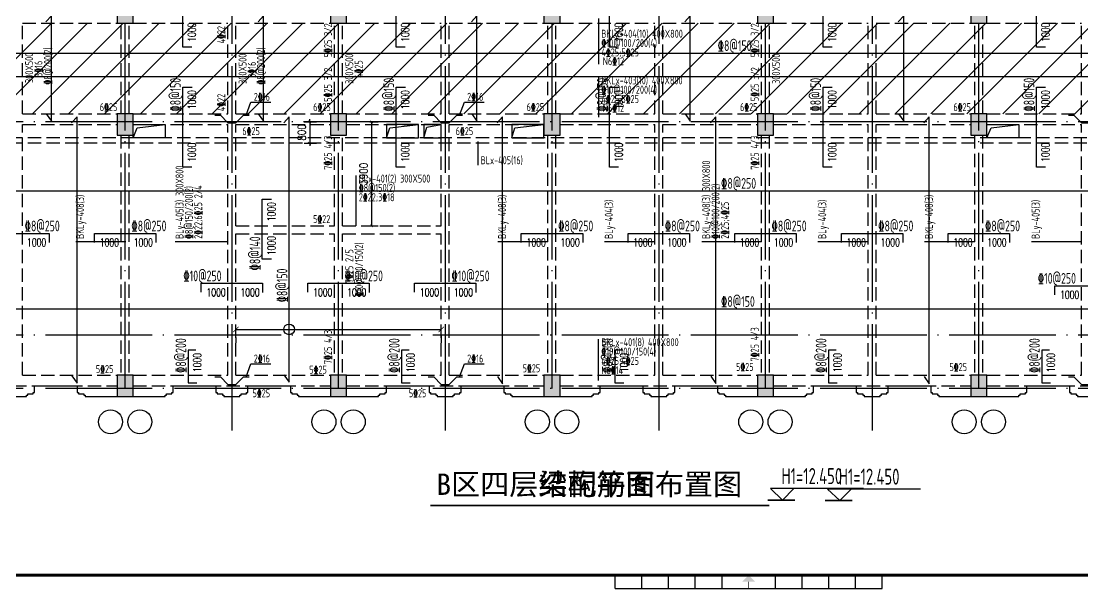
# Model space of a CAD drawing. Header units: millimetres. Extents: x 2998490 to 15040601, y 444546 to 7822218.
# Drawn here: x 14393708 to 14433503, y 7570354 to 7591634 of the extents above; entities that cross this region are included whole.
import ezdxf

# ---------------------------------------------------------------- set-up
doc = ezdxf.new("R2010")
doc.units = ezdxf.units.MM
doc.header["$LTSCALE"] = 2000
doc.linetypes.add('DASH', pattern=[0.35, 0.25, -0.1])
doc.linetypes.add('DOTE', pattern=[2.42, 2, -0.2, 0.02, -0.2])
for name, color, linetype in [('3-AXIS', 3, 'Continuous'), ('3-ban', 84, 'Continuous'), ('3-ban-hatch', 9, 'Continuous'), ('3-ban-rein', 1, 'Continuous'), ('3-ban-TEXT', 7, 'Continuous'), ('3-COLUMN-UP', 2, 'Continuous'), ('3-dote', 43, 'DOTE'), ('3-HATCH', 8, 'Continuous'), ('3-liang-rein-X', 54, 'Continuous'), ('3-liang-rein-Y', 130, 'Continuous'), ('3-liang-R截面-X', 50, 'Continuous'), ('3-liang-R截面-Y', 70, 'Continuous'), ('3-liang-s-1', 44, 'Continuous'), ('3-liang-xu', 120, 'DASH'), ('3-装饰线脚', 7, 'Continuous'), ('图框', 7, 'Continuous')]:
    doc.layers.add(name, color=color, linetype=linetype)
doc.styles.add('DIM_FONT', font='SIMPLEX', dxfattribs={"width": 0.8, "bigfont": 'HZTXT'})
doc.styles.add('TJ1', font='tj-romans1.shx', dxfattribs={"width": 0.8, "bigfont": 'tj-hztxt1.shx'})
doc.styles.add('TSSD_Rein', font='Tssdeng.shx', dxfattribs={"width": 0.7, "bigfont": 'hztxt.shx'})
doc.styles.add('黑体', font='SIMHEI.TTF')
doc.dimstyles.new('DIMN100', dxfattribs={"dimtxt": 300, "dimasz": 100, "dimexe": 250, "dimexo": 300, "dimgap": 150, "dimtad": 1, "dimdec": 0, "dimzin": 0, "dimdsep": 46, "dimtxsty": 'DIM_FONT', "dimblk": 'ARCHTICK', "dimcen": 0.09, "dimclrt": 7, "dimazin": 2, "dimtfac": 1, "dimtdec": 0, "dimtix": 1, "dimtmove": 2, "dimatfit": 3, "dimldrblk": 'ARCHTICK', "dimfxl": 0, "dimtolj": 1, "dimtzin": 0, "dimarcsym": 0})

# ---------------------------------------------------------------- blocks, each defined once
blk = doc.blocks.new('TJAD_TK_A0')
at = {"layer": '图框'}
for p, q in [((1517.5, -436.65), (1517.5, -431.65)), ((1527.5, -436.65), (1527.5, -431.65)), ((1537.5, -436.65), (1537.5, -431.65)), ((1547.5, -436.65), (1547.5, -431.65)), ((1557.5, -436.65), (1557.5, -431.65)), ((1577.5, -436.65), (1577.5, -431.65)), ((1587.5, -436.65), (1587.5, -431.65)), ((1597.5, -436.65), (1597.5, -431.65)), ((1607.5, -436.65), (1607.5, -431.65)), ((1617.5, -436.65), (1617.5, -431.65)), ((1517.5, -436.65), (1617.5, -436.65))]:
    blk.add_line(p, q, dxfattribs=at)
at = {"layer": '图框', "const_width": 1.2}
blk.add_lwpolyline([(2152, -431.7), (2152, 389.3), (998, 389.3), (998, -431.7)], close=True, dxfattribs=at)
at = {"layer": '图框', "const_width": 0.3}
blk.add_lwpolyline([(1567.5, -434.15), (1567.5, -436.65)], dxfattribs=at)
at = {"layer": '图框'}
blk.add_solid([(1570, -434.15), (1565, -434.15), (1567.5, -431.65)], dxfattribs=at)
blk = doc.blocks.new('_ArchTick')
at = {"color": 0, "linetype": 'ByBlock', "const_width": 0.15}
blk.add_lwpolyline([(-0.5, -0.5), (0.5, 0.5)], dxfattribs=at)
blk = doc.blocks.new('*D881')
at = {"layer": '3-ban', "color": 0, "lineweight": -2}
for p, q in [((14401755, 7580079), (14409455, 7580079)), ((14401755, 7579779), (14401755, 7579579)), ((14409455, 7579845), (14409455, 7579579))]:
    blk.add_line(p, q, dxfattribs=at)
at = {"layer": 'Defpoints', "color": 0}
for p in [(14401755, 7580379), (14409455, 7580445), (14409455, 7580079)]:
    blk.add_point(p, dxfattribs=at)
at = {"layer": '3-ban', "color": 0, "lineweight": -2, "xscale": 200, "yscale": 200, "zscale": 200, "rotation": 180}
blk.add_blockref('_ArchTick', (14401755, 7580079), dxfattribs=at)
at = {"layer": '3-ban', "color": 0, "lineweight": -2, "xscale": 200, "yscale": 200, "zscale": 200}
blk.add_blockref('_ArchTick', (14409455, 7580079), dxfattribs=at)
blk = doc.blocks.new('*D1754')
at = {"layer": '3-ban', "color": 0, "lineweight": -2}
for p, q in [((14404312, 7587863), (14404772, 7587863)), ((14404522, 7587863), (14404522, 7587963)), ((14404522, 7587863), (14404522, 7587063)), ((14404312, 7587063), (14404772, 7587063)), ((14404522, 7587063), (14404522, 7586963))]:
    blk.add_line(p, q, dxfattribs=at)
at = {"layer": 'Defpoints', "color": 0}
for p in [(14404012, 7587863), (14404012, 7587063), (14404522, 7587063)]:
    blk.add_point(p, dxfattribs=at)
at = {"layer": '3-ban', "color": 0, "lineweight": -2, "xscale": 100, "yscale": 100, "zscale": 100}
for p, rotation in [((14404522, 7587863), 270), ((14404522, 7587063), 90)]:
    blk.add_blockref('_ArchTick', p, dxfattribs=dict(at, rotation=rotation))
at = {"layer": '3-ban', "color": 7, "insert": (14404222, 7587463), "char_height": 300, "attachment_point": 5, "rotation": 90, "style": 'DIM_FONT'}
blk.add_mtext('\\A1;800', dxfattribs=at)
blk = doc.blocks.new('*D1755')
at = {"layer": '3-ban', "color": 0, "lineweight": -2}
for p, q in [((14406771, 7587863), (14407094, 7587863)), ((14406844, 7587863), (14406844, 7583963)), ((14406771, 7583963), (14407094, 7583963))]:
    blk.add_line(p, q, dxfattribs=at)
at = {"layer": 'Defpoints', "color": 0}
for p in [(14406471, 7587863), (14406471, 7583963), (14406844, 7583963)]:
    blk.add_point(p, dxfattribs=at)
at = {"layer": '3-ban', "color": 0, "lineweight": -2, "xscale": 100, "yscale": 100, "zscale": 100}
for p, rotation in [((14406844, 7587863), 90), ((14406844, 7583963), 270)]:
    blk.add_blockref('_ArchTick', p, dxfattribs=dict(at, rotation=rotation))
at = {"layer": '3-ban', "color": 7, "insert": (14406544, 7585913), "char_height": 300, "attachment_point": 5, "rotation": 90, "style": 'DIM_FONT'}
blk.add_mtext('\\A1;3900', dxfattribs=at)

msp = doc.modelspace()

# ---------------------------------------------------------------- hatches: boundary and pattern name
at = {"layer": '3-ban-hatch'}
h = msp.add_hatch(dxfattribs=at)
h.set_pattern_fill('ANSI31', color=8, scale=300, style=0)
h.set_pattern_definition([(45, (-3453.4, -83662.9), (-673.51921, 673.51921), [])])
h.paths.add_polyline_path([(14379305.5, 7588163.1), (14379305.5, 7594563.1), (14378716.6, 7594563.1), (14378211.8, 7594867.6), (14375608.4, 7597470.4), (14375379.3, 7598024.5), (14375379.3, 7601703.3), (14375609.6, 7602257), (14378211.6, 7604859), (14378765.7, 7605088.1), (14382445.1, 7605088.1), (14382999.1, 7604858.8), (14385600.8, 7602257.2), (14385830.5, 7601703.3), (14385830.5, 7600163.1), (14389305.5, 7600163.1), (14389305.5, 7594563.1), (14387305.5, 7594563.1), (14387305.5, 7591865.1), (14389305.5, 7591863.1), (14389305.5, 7591563.1), (14452155.5, 7591563.1), (14452155.5, 7588163.1)])
at = {"layer": '3-HATCH'}
for points in [[(14397305.5, 7591563.1), (14397905.5, 7591563.1), (14397905.5, 7592363.1), (14397305.5, 7592363.1)], [(14405305.5, 7591563.1), (14405905.5, 7591563.1), (14405905.5, 7592363.1), (14405305.5, 7592363.1)], [(14413305.5, 7591563.1), (14413905.5, 7591563.1), (14413905.5, 7592363.1), (14413305.5, 7592363.1)], [(14421305.5, 7591563.1), (14421905.5, 7591563.1), (14421905.5, 7592363.1), (14421305.5, 7592363.1)], [(14429305.5, 7591563.1), (14429905.5, 7591563.1), (14429905.5, 7592363.1), (14429305.5, 7592363.1)], [(14397305.5, 7587363.1), (14397905.5, 7587363.1), (14397905.5, 7588163.1), (14397305.5, 7588163.1)], [(14405305.5, 7587363.1), (14405905.5, 7587363.1), (14405905.5, 7588163.1), (14405305.5, 7588163.1)], [(14413305.5, 7587363.1), (14413905.5, 7587363.1), (14413905.5, 7588163.1), (14413305.5, 7588163.1)], [(14421305.5, 7587363.1), (14421905.5, 7587363.1), (14421905.5, 7588163.1), (14421305.5, 7588163.1)], [(14429305.5, 7587363.1), (14429905.5, 7587363.1), (14429905.5, 7588163.1), (14429305.5, 7588163.1)], [(14397305.5, 7577563.1), (14397905.5, 7577563.1), (14397905.5, 7578363.1), (14397305.5, 7578363.1)], [(14405305.5, 7577563.1), (14405905.5, 7577563.1), (14405905.5, 7578363.1), (14405305.5, 7578363.1)], [(14413305.5, 7577563.1), (14413905.5, 7577563.1), (14413905.5, 7578363.1), (14413305.5, 7578363.1)], [(14421305.5, 7577563.1), (14421905.5, 7577563.1), (14421905.5, 7578363.1), (14421305.5, 7578363.1)], [(14429305.5, 7577563.1), (14429905.5, 7577563.1), (14429905.5, 7578363.1), (14429305.5, 7578363.1)]]:
    msp.add_hatch(color=256, dxfattribs=at).paths.add_polyline_path(points)

# ---------------------------------------------------------------- linework, layer by layer
at = {"layer": '3-AXIS', "color": 15, "linetype": 'DOTE'}
for p, q in [((14397605.6, 7577863.1), (14397605.6, 7607143.2)), ((14405605.6, 7577863.1), (14405605.6, 7607143.2)), ((14413605.6, 7577863.1), (14413605.6, 7607143.2)), ((14421605.6, 7577863.1), (14421605.6, 7607143.2)), ((14429605.6, 7577863.1), (14429605.6, 7607143.2)), ((14451855.6, 7587863.1), (14370566.4, 7587863.1)), ((14451855.6, 7579863.1), (14370566.4, 7579863.1)), ((14451855.6, 7577863.1), (14370566.4, 7577863.1))]:
    msp.add_line(p, q, dxfattribs=at)
at = {"layer": '3-ban'}
msp.add_lwpolyline([(14427425.9, 7574091.2), (14423938.9, 7574091.2), (14424394.6, 7573659.9), (14423849.6, 7573659.9), (14424858.3, 7573659.9), (14424394.6, 7573659.9), (14424818.5, 7574091.2)], dxfattribs=at)
at = {"layer": '3-ban', "const_width": 70}
msp.add_lwpolyline([(14409045.7, 7573473.9), (14421756.9, 7573473.9)], dxfattribs=at)
at = {"layer": '3-ban'}
msp.add_circle((14403749.8, 7580078.7), 200, dxfattribs=at)
at = {"layer": '3-ban-rein'}
for points in [[(14400103, 7590663.1), (14399765.1, 7590663.1), (14399765.1, 7593460.7), (14400111.1, 7593460.7)], [(14408103, 7590663.1), (14407765.1, 7590663.1), (14407765.1, 7593460.7), (14408111.1, 7593460.7)], [(14416103, 7590663.1), (14415765.1, 7590663.1), (14415765.1, 7593460.7), (14416111.1, 7593460.7)], [(14424103, 7590663.1), (14423765.1, 7590663.1), (14423765.1, 7593460.7), (14424111.1, 7593460.7)], [(14432103, 7590663.1), (14431765.1, 7590663.1), (14431765.1, 7593460.7), (14432111.1, 7593460.7)], [(14394645.8, 7588158.9), (14394839.3, 7587885.2), (14394839.3, 7591842.5), (14394636.2, 7591613.1)], [(14402595.8, 7588158.9), (14402789.3, 7587885.2), (14402789.3, 7591842.5), (14402586.2, 7591613.1)], [(14410595.8, 7588158.9), (14410789.3, 7587885.2), (14410789.3, 7591842.5), (14410586.2, 7591613.1)], [(14418595.8, 7588158.9), (14418789.3, 7587885.2), (14418789.3, 7591842.5), (14418586.2, 7591613.1)], [(14426595.8, 7588158.9), (14426789.3, 7587885.2), (14426789.3, 7591842.5), (14426586.2, 7591613.1)], [(14379461.7, 7590102.4), (14379461.7, 7590440.3), (14452038.7, 7590440.3), (14452038.7, 7590094.3)], [(14379667.5, 7589760.6), (14379393.8, 7589567.2), (14452054.9, 7589567.2), (14451825.6, 7589770.3)], [(14400103, 7586163.1), (14399765.1, 7586163.1), (14399765.1, 7589163.1), (14400111.1, 7589163.1)], [(14408103, 7586163.1), (14407765.1, 7586163.1), (14407765.1, 7589163.1), (14408111.1, 7589163.1)], [(14416103, 7586163.1), (14415765.1, 7586163.1), (14415765.1, 7589163.1), (14416111.1, 7589163.1)], [(14424103, 7586163.1), (14423765.1, 7586163.1), (14423765.1, 7589163.1), (14424111.1, 7589163.1)], [(14432103, 7586163.1), (14431765.1, 7586163.1), (14431765.1, 7589163.1), (14432111.1, 7589163.1)], [(14395606.4, 7578335.7), (14395799.8, 7578062.1), (14395799.8, 7588053.4), (14395596.7, 7587824)], [(14403556.4, 7578376.4), (14403749.8, 7578102.7), (14403749.8, 7588053.4), (14403546.7, 7587824)], [(14411556.4, 7578315.5), (14411749.8, 7578041.9), (14411749.8, 7588053.4), (14411546.7, 7587824)], [(14419556.4, 7578320.1), (14419749.8, 7578046.4), (14419749.8, 7588053.4), (14419546.7, 7587824)], [(14427556.4, 7578317.3), (14427749.8, 7578043.7), (14427749.8, 7588053.4), (14427546.7, 7587824)], [(14389461.7, 7584938.5), (14389461.7, 7585276.5), (14452052.8, 7585276.5), (14452052.8, 7584930.5)], [(14403084, 7582713.1), (14402746.1, 7582713.1), (14402746.1, 7584963.1), (14403092.1, 7584963.1)], [(14392455.5, 7583342.4), (14392455.5, 7583680.4), (14394755.5, 7583680.4), (14394755.5, 7583334.4)], [(14396455.5, 7583342.4), (14396455.5, 7583680.4), (14398755.5, 7583680.4), (14398755.5, 7583334.4)], [(14412455.5, 7583342.4), (14412455.5, 7583680.4), (14414755.5, 7583680.4), (14414755.5, 7583334.4)], [(14416455.5, 7583342.4), (14416455.5, 7583680.4), (14418755.5, 7583680.4), (14418755.5, 7583334.4)], [(14420455.5, 7583342.4), (14420455.5, 7583680.4), (14422755.5, 7583680.4), (14422755.5, 7583334.4)], [(14424455.5, 7583342.4), (14424455.5, 7583680.4), (14426755.5, 7583680.4), (14426755.5, 7583334.4)], [(14428455.5, 7583342.4), (14428455.5, 7583680.4), (14430755.5, 7583680.4), (14430755.5, 7583334.4)], [(14400455.5, 7581469.8), (14400455.5, 7581807.8), (14402755.5, 7581807.8), (14402755.5, 7581461.8)], [(14404455.5, 7581469.8), (14404455.5, 7581807.8), (14406755.5, 7581807.8), (14406755.5, 7581461.8)], [(14408455.5, 7581469.8), (14408455.5, 7581807.8), (14410755.5, 7581807.8), (14410755.5, 7581461.8)], [(14432455.5, 7581378.2), (14432455.5, 7581716.2), (14434755.5, 7581716.2), (14434755.5, 7581370.2)], [(14389667.5, 7581041.9), (14389393.8, 7580848.5), (14452054.9, 7580848.5), (14451825.6, 7581051.6)], [(14400257.1, 7579305.5), (14399965, 7579305.5), (14399965, 7578079.4), (14400294.3, 7578079.4)], [(14408257.1, 7579305.5), (14407965, 7579305.5), (14407965, 7578079.4), (14408294.3, 7578079.4)], [(14416257.1, 7579305.5), (14415965, 7579305.5), (14415965, 7578079.4), (14416294.3, 7578079.4)], [(14424257.1, 7579305.5), (14423965, 7579305.5), (14423965, 7578079.4), (14424294.3, 7578079.4)], [(14432257.1, 7579305.5), (14431965, 7579305.5), (14431965, 7578079.4), (14432294.3, 7578079.4)]]:
    msp.add_lwpolyline(points, dxfattribs=at)
at = {"layer": '3-COLUMN-UP'}
for points in [[(14397305.5, 7591563.1), (14397905.5, 7591563.1), (14397905.5, 7592363.1), (14397305.5, 7592363.1)], [(14405305.5, 7591563.1), (14405905.5, 7591563.1), (14405905.5, 7592363.1), (14405305.5, 7592363.1)], [(14413305.5, 7591563.1), (14413905.5, 7591563.1), (14413905.5, 7592363.1), (14413305.5, 7592363.1)], [(14421305.5, 7591563.1), (14421905.5, 7591563.1), (14421905.5, 7592363.1), (14421305.5, 7592363.1)], [(14429305.5, 7591563.1), (14429905.5, 7591563.1), (14429905.5, 7592363.1), (14429305.5, 7592363.1)], [(14397305.5, 7587363.1), (14397905.5, 7587363.1), (14397905.5, 7588163.1), (14397305.5, 7588163.1)], [(14405305.5, 7587363.1), (14405905.5, 7587363.1), (14405905.5, 7588163.1), (14405305.5, 7588163.1)], [(14413305.5, 7587363.1), (14413905.5, 7587363.1), (14413905.5, 7588163.1), (14413305.5, 7588163.1)], [(14421305.5, 7587363.1), (14421905.5, 7587363.1), (14421905.5, 7588163.1), (14421305.5, 7588163.1)], [(14429305.5, 7587363.1), (14429905.5, 7587363.1), (14429905.5, 7588163.1), (14429305.5, 7588163.1)], [(14397305.5, 7577563.1), (14397905.5, 7577563.1), (14397905.5, 7578363.1), (14397305.5, 7578363.1)], [(14405305.5, 7577563.1), (14405905.5, 7577563.1), (14405905.5, 7578363.1), (14405305.5, 7578363.1)], [(14413305.5, 7577563.1), (14413905.5, 7577563.1), (14413905.5, 7578363.1), (14413305.5, 7578363.1)], [(14421305.5, 7577563.1), (14421905.5, 7577563.1), (14421905.5, 7578363.1), (14421305.5, 7578363.1)], [(14429305.5, 7577563.1), (14429905.5, 7577563.1), (14429905.5, 7578363.1), (14429305.5, 7578363.1)]]:
    msp.add_lwpolyline(points, close=True, dxfattribs=at)
at = {"layer": '3-dote'}
for p, q in [((14401605.6, 7604471), (14401605.6, 7576289.4)), ((14409605.6, 7604471), (14409605.6, 7576289.4)), ((14417605.6, 7604471), (14417605.6, 7576289.4)), ((14425605.6, 7604471), (14425605.6, 7576289.4))]:
    msp.add_line(p, q, dxfattribs=at)
at = {"layer": '3-liang-rein-X'}
for p, q in [((14402143.2, 7588112.1), (14402320.5, 7588603.9)), ((14402320.5, 7588603.9), (14403065.6, 7588603.9)), ((14410143.2, 7588112.1), (14410320.5, 7588603.9)), ((14410320.5, 7588603.9), (14411065.6, 7588603.9)), ((14402143.2, 7578299), (14402320.5, 7578790.8)), ((14402320.5, 7578790.8), (14403065.6, 7578790.8)), ((14410143.2, 7578299), (14410320.5, 7578790.8)), ((14410320.5, 7578790.8), (14411065.6, 7578790.8))]:
    msp.add_line(p, q, dxfattribs=at)
at = {"layer": '3-liang-rein-X', "color": 1}
for points in [[(14400963.5, 7588112.9), (14401173.4, 7588112.9), (14401456.2, 7587830.1), (14401756.2, 7587830.1), (14402038.2, 7588112.1), (14402248.1, 7588112.1)], [(14408963.5, 7588112.9), (14409173.4, 7588112.9), (14409456.2, 7587830.1), (14409756.2, 7587830.1), (14410038.2, 7588112.1), (14410248.1, 7588112.1)], [(14432963.5, 7588112.9), (14433173.4, 7588112.9), (14433456.2, 7587830.1), (14433756.2, 7587830.1), (14434038.2, 7588112.1), (14434248.1, 7588112.1)], [(14400963.5, 7578299.8), (14401173.4, 7578299.8), (14401456.2, 7578017), (14401756.2, 7578017), (14402038.2, 7578299), (14402248.1, 7578299)], [(14408963.5, 7578299.8), (14409173.4, 7578299.8), (14409456.2, 7578017), (14409756.2, 7578017), (14410038.2, 7578299), (14410248.1, 7578299)], [(14432963.5, 7578299.8), (14433173.4, 7578299.8), (14433456.2, 7578017), (14433756.2, 7578017), (14434038.2, 7578299), (14434248.1, 7578299)]]:
    msp.add_lwpolyline(points, dxfattribs=at)
at = {"layer": '3-liang-R截面-X'}
for p, q in [((14415347, 7591732.1), (14415347, 7590026.6)), ((14415347, 7589535.3), (14415347, 7588036.9)), ((14410823.4, 7587120.2), (14410823.4, 7586231.6)), ((14406251.6, 7585851.5), (14406251.6, 7583963.1)), ((14415342.2, 7579717.5), (14415342.2, 7578163.1))]:
    msp.add_line(p, q, dxfattribs=at)
msp.add_lwpolyline([(14425277.5, 7574112.7), (14421790.5, 7574112.7), (14422246.2, 7573681.4), (14421701.2, 7573681.4), (14422710, 7573681.4), (14422246.2, 7573681.4), (14422670.2, 7574112.7)], dxfattribs=at)
at = {"layer": '3-liang-R截面-X', "const_width": 70}
msp.add_lwpolyline([(14409045.7, 7573473.9), (14418314.8, 7573473.9)], dxfattribs=at)
at = {"layer": '3-liang-R截面-Y'}
for p, q in [((14395751.8, 7583369.2), (14397631.7, 7583369.2)), ((14399483.3, 7583369.2), (14401455.6, 7583369.2)), ((14411575.6, 7583369.2), (14413455.6, 7583369.2)), ((14415575.6, 7583369.2), (14417455.6, 7583369.2)), ((14419225.6, 7583369.2), (14421455.6, 7583369.2)), ((14423575.6, 7583369.2), (14425455.6, 7583369.2)), ((14427575.6, 7583369.2), (14429455.6, 7583369.2)), ((14431575.6, 7583369.2), (14433455.6, 7583369.2))]:
    msp.add_line(p, q, dxfattribs=at)
at = {"layer": '3-liang-s-1'}
for points in [[(14397905.6, 7587763.1), (14399105.6, 7587763.1), (14399105.6, 7587263.1), (14397905.6, 7587263.1)], [(14407405.6, 7587263.1), (14408605.6, 7587263.1), (14408605.6, 7587763.1), (14407405.6, 7587763.1)], [(14408805.6, 7587263.1), (14409455.6, 7587263.1), (14409455.6, 7587763.1), (14408805.6, 7587763.1)], [(14412105.6, 7587263.1), (14413305.5, 7587263.1), (14413305.5, 7587763.1), (14412105.6, 7587763.1)], [(14429905.6, 7587763.1), (14431105.6, 7587763.1), (14431105.6, 7587263.1), (14429905.6, 7587263.1)]]:
    msp.add_lwpolyline(points, close=True, dxfattribs=at)
for points in [[(14397905.6, 7587263.1), (14398049.8, 7587642.1), (14399105.6, 7587763.1)], [(14407405.6, 7587263.1), (14407526.2, 7587637.4), (14408605.6, 7587763.1)], [(14408805.6, 7587263.1), (14408910.7, 7587661.7), (14409455.6, 7587763.1)], [(14412105.6, 7587263.1), (14412206.6, 7587639.7), (14413305.5, 7587763.1)], [(14429905.6, 7587263.1), (14430067.8, 7587631.6), (14431105.6, 7587763.1)], [(14393305.6, 7577563.1), (14393905.6, 7577563.1), (14393905.6, 7577613.1), (14393955.6, 7577613.1), (14393955.6, 7577663.1), (14394155.6, 7577663.1), (14394155.6, 7577713.1), (14394205.6, 7577713.1), (14394205.6, 7577963.1), (14395805.6, 7577963.1), (14395805.6, 7577713.1), (14395855.6, 7577713.1), (14395855.6, 7577663.1), (14396055.6, 7577662.8), (14396055.6, 7577613.1), (14396105.6, 7577613.1), (14396105.6, 7577563.1), (14397605.6, 7577563.1)], [(14397605.6, 7577563.1), (14399105.6, 7577563.1), (14399105.6, 7577613.1), (14399155.6, 7577613.1), (14399155.6, 7577663.1), (14399355.6, 7577663.1), (14399355.6, 7577713.1), (14399405.6, 7577713.1), (14399405.6, 7577963.1), (14401005.6, 7577963.1), (14401005.6, 7577713.1), (14401055.6, 7577713.1), (14401055.6, 7577663.1), (14401255.6, 7577663.1), (14401255.6, 7577613.1), (14401305.6, 7577613.1), (14401305.6, 7577563.1), (14401905.6, 7577563.1), (14401905.6, 7577613.1), (14401955.6, 7577613.1), (14401955.6, 7577663.1), (14402155.6, 7577663.1), (14402155.6, 7577713.1), (14402205.6, 7577713.1), (14402205.6, 7577963.1), (14403805.6, 7577963.1), (14403805.6, 7577713.1), (14403855.6, 7577713.1), (14403855.6, 7577663.1), (14404055.6, 7577662.8), (14404055.6, 7577613.1), (14404105.6, 7577613.1), (14404105.6, 7577563.1), (14405605.6, 7577563.1)], [(14405605.6, 7577563.1), (14407105.6, 7577563.1), (14407105.6, 7577613.1), (14407155.6, 7577613.1), (14407155.6, 7577663.1), (14407355.6, 7577663.1), (14407355.6, 7577713.1), (14407405.6, 7577713.1), (14407405.6, 7577963.1), (14409005.6, 7577963.1), (14409005.6, 7577713.1), (14409055.6, 7577713.1), (14409055.6, 7577663.1), (14409255.6, 7577663.1), (14409255.6, 7577613.1), (14409305.6, 7577613.1), (14409305.6, 7577563.1), (14409905.6, 7577563.1), (14409905.6, 7577613.1), (14409955.6, 7577613.1), (14409955.6, 7577663.1), (14410155.6, 7577663.1), (14410155.6, 7577713.1), (14410205.6, 7577713.1), (14410205.6, 7577963.1), (14411805.6, 7577963.1), (14411805.6, 7577713.1), (14411855.6, 7577713.1), (14411855.6, 7577663.1), (14412055.6, 7577662.8), (14412055.6, 7577613.1), (14412105.6, 7577613.1), (14412105.6, 7577563.1), (14413605.6, 7577563.1)], [(14413605.6, 7577563.1), (14415105.6, 7577563.1), (14415105.6, 7577613.1), (14415155.6, 7577613.1), (14415155.6, 7577663.1), (14415355.6, 7577663.1), (14415355.6, 7577713.1), (14415405.6, 7577713.1), (14415405.6, 7577963.1), (14417005.6, 7577963.1), (14417005.6, 7577713.1), (14417055.6, 7577713.1), (14417055.6, 7577663.1), (14417255.6, 7577663.1), (14417255.6, 7577613.1), (14417305.6, 7577613.1), (14417305.6, 7577563.1), (14417905.6, 7577563.1), (14417905.6, 7577613.1), (14417955.6, 7577613.1), (14417955.6, 7577663.1), (14418155.6, 7577663.1), (14418155.6, 7577713.1), (14418205.6, 7577713.1), (14418205.6, 7577963.1), (14419805.6, 7577963.1), (14419805.6, 7577713.1), (14419855.6, 7577713.1), (14419855.6, 7577663.1), (14420055.6, 7577662.8), (14420055.6, 7577613.1), (14420105.6, 7577613.1), (14420105.6, 7577563.1), (14421605.6, 7577563.1)], [(14421605.6, 7577563.1), (14423105.6, 7577563.1), (14423105.6, 7577613.1), (14423155.6, 7577613.1), (14423155.6, 7577663.1), (14423355.6, 7577663.1), (14423355.6, 7577713.1), (14423405.6, 7577713.1), (14423405.6, 7577963.1), (14425005.6, 7577963.1), (14425005.6, 7577713.1), (14425055.6, 7577713.1), (14425055.6, 7577663.1), (14425255.6, 7577663.1), (14425255.6, 7577613.1), (14425305.6, 7577613.1), (14425305.6, 7577563.1), (14425905.6, 7577563.1), (14425905.6, 7577613.1), (14425955.6, 7577613.1), (14425955.6, 7577663.1), (14426155.6, 7577663.1), (14426155.6, 7577713.1), (14426205.6, 7577713.1), (14426205.6, 7577963.1), (14427805.6, 7577963.1), (14427805.6, 7577713.1), (14427855.6, 7577713.1), (14427855.6, 7577663.1), (14428055.6, 7577662.8), (14428055.6, 7577613.1), (14428105.6, 7577613.1), (14428105.6, 7577563.1), (14429605.6, 7577563.1)], [(14429605.6, 7577563.1), (14431105.6, 7577563.1), (14431105.6, 7577613.1), (14431155.6, 7577613.1), (14431155.6, 7577663.1), (14431355.6, 7577663.1), (14431355.6, 7577713.1), (14431405.6, 7577713.1), (14431405.6, 7577963.1), (14433005.6, 7577963.1), (14433005.6, 7577713.1), (14433055.6, 7577713.1), (14433055.6, 7577663.1), (14433255.6, 7577663.1), (14433255.6, 7577613.1), (14433305.6, 7577613.1), (14433305.6, 7577563.1), (14433905.6, 7577563.1)]]:
    msp.add_lwpolyline(points, dxfattribs=at)
at = {"layer": '3-liang-xu'}
for p, q in [((14393755.5, 7588163.1), (14393755.5, 7591563.1)), ((14393755.5, 7591563.1), (14397305.5, 7591563.1)), ((14397455.5, 7588163.1), (14397455.5, 7591563.1)), ((14397755.5, 7588163.1), (14397755.5, 7591563.1)), ((14397903.6, 7591563.1), (14401455.5, 7591563.1)), ((14401455.5, 7588163.1), (14401455.5, 7591563.1)), ((14401755.5, 7588163.1), (14401755.5, 7591563.1)), ((14401755.5, 7591563.1), (14405305.5, 7591563.1)), ((14405455.5, 7588163.1), (14405455.5, 7591563.1)), ((14405755.5, 7588163.1), (14405755.5, 7591563.1)), ((14405905.5, 7591563.1), (14409455.5, 7591563.1)), ((14409455.5, 7588163.1), (14409455.5, 7591563.1)), ((14409755.5, 7588163.1), (14409755.5, 7591563.1)), ((14409755.5, 7591563.1), (14413305.5, 7591563.1)), ((14413455.5, 7588163.1), (14413455.5, 7591563.1)), ((14413755.5, 7588163.1), (14413755.5, 7591563.1)), ((14413905.5, 7591563.1), (14417455.5, 7591563.1)), ((14417455.5, 7588163.1), (14417455.5, 7591563.1)), ((14417755.5, 7588163.1), (14417755.5, 7591563.1)), ((14417755.5, 7591563.1), (14421305.5, 7591563.1)), ((14421455.5, 7588163.1), (14421455.5, 7591563.1)), ((14421755.5, 7588163.1), (14421755.5, 7591563.1)), ((14421902.2, 7591563.1), (14425455.5, 7591563.1)), ((14425455.5, 7588163.1), (14425455.5, 7591563.1)), ((14425755.5, 7588163.1), (14425755.5, 7591563.1)), ((14425755.5, 7591563.1), (14429305.5, 7591563.1)), ((14429455.5, 7588163.1), (14429455.5, 7591563.1)), ((14429755.5, 7588163.1), (14429755.5, 7591563.1)), ((14429905.5, 7591563.1), (14433455.5, 7591563.1)), ((14433455.5, 7588163.1), (14433455.5, 7591563.1)), ((14393755.5, 7588163.1), (14397305.5, 7588163.1)), ((14397905.5, 7588163.1), (14401455.5, 7588163.1)), ((14401755.5, 7588163.1), (14405305.5, 7588163.1)), ((14405905.5, 7588163.1), (14409455.5, 7588163.1)), ((14409755.5, 7588163.1), (14413305.5, 7588163.1)), ((14413905.5, 7588163.1), (14417455.5, 7588163.1)), ((14417755.5, 7588163.1), (14421305.5, 7588163.1)), ((14421905.5, 7588163.1), (14425455.5, 7588163.1)), ((14425755.5, 7588163.1), (14429305.5, 7588163.1)), ((14429905.5, 7588163.1), (14433455.5, 7588163.1)), ((14393755.5, 7578363.1), (14393755.5, 7587763.1)), ((14393755.5, 7587763.1), (14397305.5, 7587763.1)), ((14397905.5, 7587763.1), (14401455.5, 7587763.1)), ((14401455.5, 7578363.1), (14401455.5, 7587763.1)), ((14401755.5, 7587763.1), (14405305.5, 7587763.1)), ((14401755.5, 7583963.1), (14401755.5, 7587763.1)), ((14405905.5, 7587763.1), (14409455.5, 7587763.1)), ((14409455.5, 7583963.1), (14409455.5, 7587763.1)), ((14409755.5, 7578363.1), (14409755.5, 7587763.1)), ((14409755.5, 7587763.1), (14413305.5, 7587763.1)), ((14413905.5, 7587763.1), (14417455.5, 7587763.1)), ((14417455.5, 7578363.1), (14417455.5, 7587763.1)), ((14417755.5, 7578363.1), (14417755.5, 7587763.1)), ((14417755.5, 7587763.1), (14421305.5, 7587763.1)), ((14421905.5, 7587763.1), (14425455.5, 7587763.1)), ((14425455.5, 7578363.1), (14425455.5, 7587763.1)), ((14425755.5, 7578363.1), (14425755.5, 7587763.1)), ((14425755.5, 7587763.1), (14429305.5, 7587763.1)), ((14429905.5, 7587763.1), (14433455.5, 7587763.1)), ((14433455.5, 7578363.1), (14433455.5, 7587763.1)), ((14397455.5, 7578463.1), (14397455.5, 7587463.1)), ((14397755.5, 7578463.1), (14397755.5, 7587463.1)), ((14405455.5, 7583963.1), (14405455.5, 7587463.1)), ((14405755.5, 7583963.1), (14405755.5, 7587463.1)), ((14413455.5, 7578463.1), (14413455.5, 7587463.1)), ((14413755.5, 7578463.1), (14413755.5, 7587463.1)), ((14421455.5, 7578463.1), (14421455.5, 7587463.1)), ((14421755.5, 7578463.1), (14421755.5, 7587463.1)), ((14429455.5, 7578463.1), (14429455.5, 7587463.1)), ((14429755.5, 7578463.1), (14429755.5, 7587463.1)), ((14451855.6, 7587263.1), (14389705.6, 7587263.1)), ((14451855.6, 7587063.1), (14389705.6, 7587063.1)), ((14401755.5, 7583963.1), (14405455.5, 7583963.1)), ((14405755.5, 7583963.1), (14409455.5, 7583963.1)), ((14401755.5, 7583663.1), (14405455.5, 7583663.1)), ((14401755.5, 7578363.1), (14401755.5, 7583663.1)), ((14405455.5, 7578463.1), (14405455.5, 7583663.1)), ((14405755.5, 7578463.1), (14405755.5, 7583663.1)), ((14405755.5, 7583663.1), (14409455.5, 7583663.1)), ((14409455.5, 7578363.1), (14409455.5, 7583663.1)), ((14393755.5, 7578363.1), (14397305.5, 7578363.1)), ((14397905.5, 7578363.1), (14401455.5, 7578363.1)), ((14401755.5, 7578363.1), (14405305.5, 7578363.1)), ((14405905.5, 7578363.1), (14409455.5, 7578363.1)), ((14409755.5, 7578363.1), (14413305.5, 7578363.1)), ((14413905.5, 7578363.1), (14417455.5, 7578363.1)), ((14417755.5, 7578363.1), (14421305.5, 7578363.1)), ((14421905.5, 7578363.1), (14425455.5, 7578363.1)), ((14425755.5, 7578363.1), (14429305.5, 7578363.1)), ((14429905.5, 7578363.1), (14433455.5, 7578363.1)), ((14389905.5, 7577963.1), (14397305.5, 7577963.1)), ((14397905.5, 7577963.1), (14405305.5, 7577963.1)), ((14405905.5, 7577963.1), (14413305.5, 7577963.1)), ((14413905.5, 7577963.1), (14421305.5, 7577963.1)), ((14421905.5, 7577963.1), (14429305.5, 7577963.1)), ((14429905.5, 7577963.1), (14437305.5, 7577963.1))]:
    msp.add_line(p, q, dxfattribs=at)
at = {"layer": '3-装饰线脚'}
for centre in [(14397055.6, 7576613.1), (14398155.6, 7576613.1), (14405055.6, 7576613.1), (14406155.6, 7576613.1), (14413055.6, 7576613.1), (14414155.6, 7576613.1), (14421055.6, 7576613.1), (14422155.6, 7576613.1), (14429055.6, 7576613.1), (14430155.6, 7576613.1)]:
    msp.add_circle(centre, 450, dxfattribs=at)

# ---------------------------------------------------------------- block references
at = {"layer": '图框', "xscale": 100, "yscale": 100, "zscale": 100}
msp.add_blockref('TJAD_TK_A0', (14264228.6, 7614033.9), dxfattribs=at)

# ---------------------------------------------------------------- texts
at = {"layer": '3-ban', "style": 'TSSD_Rein', "width": 0.7}
for s, rotation, p in [('%%1328@150', 359.99419, (14419814.3, 7590517.4, -5065)), ('%%1328@150', 89.99419, (14399688, 7588241.8, -5065)), ('%%1328@150', 89.99419, (14407688, 7588241.8, -5065)), ('%%1328@150', 89.99419, (14415688, 7588241.8, -5065)), ('%%1328@150', 89.99419, (14423688, 7588241.8, -5065)), ('%%1328@150', 89.99419, (14431688, 7588241.8, -5065)), ('%%1328@250', 359.99419, (14419939.8, 7585353.6, -5065)), ('%%1328@250', 359.99419, (14393834.1, 7583757.4, -5065)), ('%%1328@250', 359.99419, (14397834.1, 7583757.4, -5065)), ('%%1328@250', 359.99419, (14413834.1, 7583757.4, -5065)), ('%%1328@250', 359.99419, (14417834.1, 7583757.4, -5065)), ('%%1328@250', 359.99419, (14421834.1, 7583757.4, -5065)), ('%%1328@250', 359.99419, (14425834.1, 7583757.4, -5065)), ('%%1328@250', 359.99419, (14429834.1, 7583757.4, -5065)), ('%%1328@140', 89.99419, (14402669, 7582288.9, -5065)), ('%%13210@250', 359.99419, (14399782.7, 7581884.9, -5065)), ('%%1328@150', 89.99419, (14403688, 7581090.5, -5065)), ('%%13210@250', 359.99419, (14405834.1, 7581884.9, -5065)), ('%%13210@250', 359.99419, (14409834.1, 7581884.9, -5065)), ('%%13210@250', 359.99419, (14431815.1, 7581793.3, -5065)), ('%%1328@150', 359.99419, (14419939.2, 7580925.5, -5065)), ('%%1328@200', 90.00581, (14399892.8, 7578441.5, -5065)), ('%%1328@200', 90.00581, (14407892.8, 7578441.5, -5065)), ('%%1328@200', 90.00581, (14415892.8, 7578441.5, -5065)), ('%%1328@200', 90.00581, (14423892.8, 7578441.5, -5065)), ('%%1328@200', 90.00581, (14431892.8, 7578441.5, -5065))]:
    msp.add_text(s, height=400, rotation=rotation, dxfattribs=at).set_placement(p)
at = {"layer": '3-ban', "style": '黑体'}
msp.add_text('B区四层结构平面布置图', height=800, dxfattribs=at).set_placement((14409277, 7573873.9))
at = {"layer": '3-ban', "style": 'TSSD_Rein', "width": 0.7}
msp.add_text('H1=12.450', height=600, dxfattribs=at).set_placement((14424354.1, 7574258.4))
at = {"layer": '3-ban-TEXT', "style": 'TJ1', "width": 0.7}
for p in [(14400254.9, 7590860), (14408254.9, 7590860), (14416254.9, 7590860), (14424254.9, 7590860), (14432254.9, 7590860), (14400254.9, 7588333), (14408254.9, 7588333), (14416254.9, 7588333), (14424254.9, 7588333), (14432254.9, 7588333), (14400254.9, 7586360), (14408254.9, 7586360), (14416254.9, 7586360), (14424254.9, 7586360), (14432254.9, 7586360), (14403235.9, 7584133), (14403235.9, 7582860), (14400454.9, 7578475.3), (14408454.9, 7578475.3), (14416454.9, 7578475.3), (14424454.9, 7578475.3), (14432454.9, 7578475.3)]:
    msp.add_text('1000', height=300, rotation=90, dxfattribs=at).set_placement(p)
for p in [(14393925.4, 7583190.5), (14396652.4, 7583190.5), (14397925.4, 7583190.5), (14412652.4, 7583190.5), (14413925.4, 7583190.5), (14416652.4, 7583190.5), (14417925.4, 7583190.5), (14420652.4, 7583190.5), (14421925.4, 7583190.5), (14424652.4, 7583190.5), (14425925.4, 7583190.5), (14428652.4, 7583190.5), (14429925.4, 7583190.5), (14400652.4, 7581317.9), (14401925.4, 7581317.9), (14404652.4, 7581317.9), (14405925.4, 7581317.9), (14408652.4, 7581317.9), (14409925.4, 7581317.9), (14432652.4, 7581226.3)]:
    msp.add_text('1000', height=300, dxfattribs=at).set_placement(p)
at = {"layer": '3-liang-rein-X', "style": 'TSSD_Rein', "width": 0.7}
for s, p in [('%%13210@100/200(4)', (14415459.8, 7590666.2)), ('4%%13225;5%%13225', (14415459.8, 7590316.2)), ('N6%%13212', (14415510.5, 7589985.5)), ('%%13210@100/200(4)', (14415459.8, 7588917.6)), ('2%%13216', (14402424.7, 7588649.6)), ('2%%13216', (14410424.7, 7588649.6)), ('4%%13225;5%%13225', (14415459.8, 7588567.7)), ('6%%13225', (14396653.5, 7588263.1)), ('6%%13225', (14404653.5, 7588263.1)), ('6%%13225', (14412653.5, 7588263.1)), ('N6%%13212', (14415510.5, 7588228.3)), ('6%%13225', (14420653.5, 7588263.1)), ('6%%13225', (14428653.5, 7588263.1)), ('6%%13225', (14401995.5, 7587363.1)), ('6%%13225', (14409995.5, 7587363.1)), ('%%1328@150(2)', (14406364.5, 7585233.8)), ('2%%13222;3%%13218', (14406364.5, 7584883.9)), ('5%%13222', (14404647.5, 7584063.1)), ('%%13210@100/150(4)', (14415455.1, 7579099.8)), ('2%%13216', (14402424.7, 7578836.5)), ('2%%13216', (14410424.7, 7578836.5)), ('4%%13225;4%%13225', (14415455.1, 7578749.8)), ('5%%13225', (14396505.6, 7578440.6)), ('5%%13225', (14404505.6, 7578419.1)), ('5%%13225', (14412505.6, 7578472.2)), ('N6%%13214', (14415455.1, 7578399.8)), ('5%%13225', (14420505.6, 7578523.3)), ('5%%13225', (14428505.6, 7578517.1)), ('5%%13225', (14402379.3, 7577535.5)), ('5%%13225', (14408237.8, 7577535.5))]:
    msp.add_text(s, height=300, dxfattribs=at).set_placement(p)
at = {"layer": '3-liang-rein-Y', "style": 'TSSD_Rein', "width": 0.7}
for s, p in [('4%%13222', (14401355.6, 7590803.2)), ('5%%13225 3/2', (14405355.5, 7590284.3)), ('5%%13225 3/2', (14421355.5, 7590284.3)), ('%%1328@200(2)', (14394855.5, 7589261.2)), ('%%1328@200(2)', (14402842.6, 7589261.2)), ('3%%13216', (14394505.6, 7589541.8)), ('4%%13225', (14406505.6, 7589506.9)), ('3%%13216', (14402505.6, 7589506.9)), ('5%%13225 3/2', (14405354.4, 7588616)), ('5%%13225 3/2', (14421355.5, 7588637.2)), ('4%%13222', (14401355.6, 7588261.2)), ('7%%13225 4/3', (14405355.6, 7586065.5)), ('7%%13225 4/3', (14421355.6, 7586065.5)), ('2%%13222;6%%13225 2/4', (14400493, 7583473.4)), ('%%13210@100/200(2)', (14419885.2, 7583473.4)), ('%%1328@150/200(2)', (14400143, 7583473.4)), ('2%%13225;4%%13225', (14420235.2, 7583473.4)), ('7%%13225 2/5', (14406155.6, 7581814.9)), ('%%13210@100/150(2)', (14406524.3, 7581305.6)), ('7%%13225 4/3', (14405354.4, 7578778.7)), ('7%%13225 4/3', (14421354.4, 7578879.2))]:
    msp.add_text(s, height=300, rotation=90, dxfattribs=at).set_placement(p)
at = {"layer": '3-liang-R截面-X', "style": 'TSSD_Rein', "width": 0.7}
for s, height, p in [('BKLx-404(10) 400X800', 300, (14415455, 7591016.2)), ('BKLx-403(10) 400X800', 300, (14415455, 7589267.6)), ('BLx-405(16)', 300, (14410931.4, 7586272.2)), ('BLx-401(2) 300X500', 300, (14406359.6, 7585583.8)), ('BKLx-401(8) 400X800', 300, (14415450.2, 7579449.8)), ('H1=12.450', 600, (14422205.7, 7574279.9))]:
    msp.add_text(s, height=height, dxfattribs=at).set_placement(p)
at = {"layer": '3-liang-R截面-X', "style": '黑体'}
msp.add_text('B区四层梁配筋图', height=800, dxfattribs=at).set_placement((14409277, 7573873.9))
at = {"layer": '3-liang-R截面-Y', "style": 'TSSD_Rein', "width": 0.7}
for s, p in [('300X500', (14394155.6, 7589319)), ('300X500', (14402155.6, 7589284.2)), ('300X500', (14406155.6, 7589284.2)), ('300X500', (14422154.4, 7589284.2)), ('BKLy-408(3) 300X800', (14419535.3, 7583473.4)), ('BLy-405(3) 300X800', (14399793, 7583473.4)), ('BKLy-408(3)', (14396061.4, 7583473.4)), ('BKLy-408(3)', (14411885.3, 7583473.4)), ('BKLy-408(3)', (14427885.3, 7583473.4)), ('BLy-404(3)', (14415885.3, 7583473.4)), ('BLy-404(3)', (14423885.3, 7583473.4)), ('BLy-405(3)', (14431885.3, 7583473.4))]:
    msp.add_text(s, height=300, rotation=90, dxfattribs=at).set_placement(p)

# ---------------------------------------------------------------- dimensions: what is measured, and where the dimension line sits
at = {"layer": '3-ban'}
for base, p1, p2, picture, middle in [((14404521.8, 7587063.1), (14404012.2, 7587863.1), (14404012.2, 7587063.1), '*D1754', (14404221.8, 7587463.1)), ((14406844.2, 7583963.1), (14406471, 7587863.1), (14406471, 7583963.1), '*D1755', (14406544.2, 7585913.1))]:
    dim = msp.add_linear_dim(base=base, p1=p1, p2=p2, angle=90, dimstyle='DIMN100', dxfattribs=at)
    dim.commit()
    dim.dimension.update_dxf_attribs({"geometry": picture, "text_midpoint": middle})
dim = msp.add_linear_dim(base=(14409455.5, 7580078.7), p1=(14401755.5, 7580378.9), p2=(14409455.5, 7580445.5), text=' ', dimstyle='DIMN100', override={"dimscale": 2}, dxfattribs=at)
dim.commit()
dim.dimension.update_dxf_attribs({"geometry": '*D881', "text_midpoint": (14405605.5, 7580078.7)})

doc.saveas('drawing.dxf')
